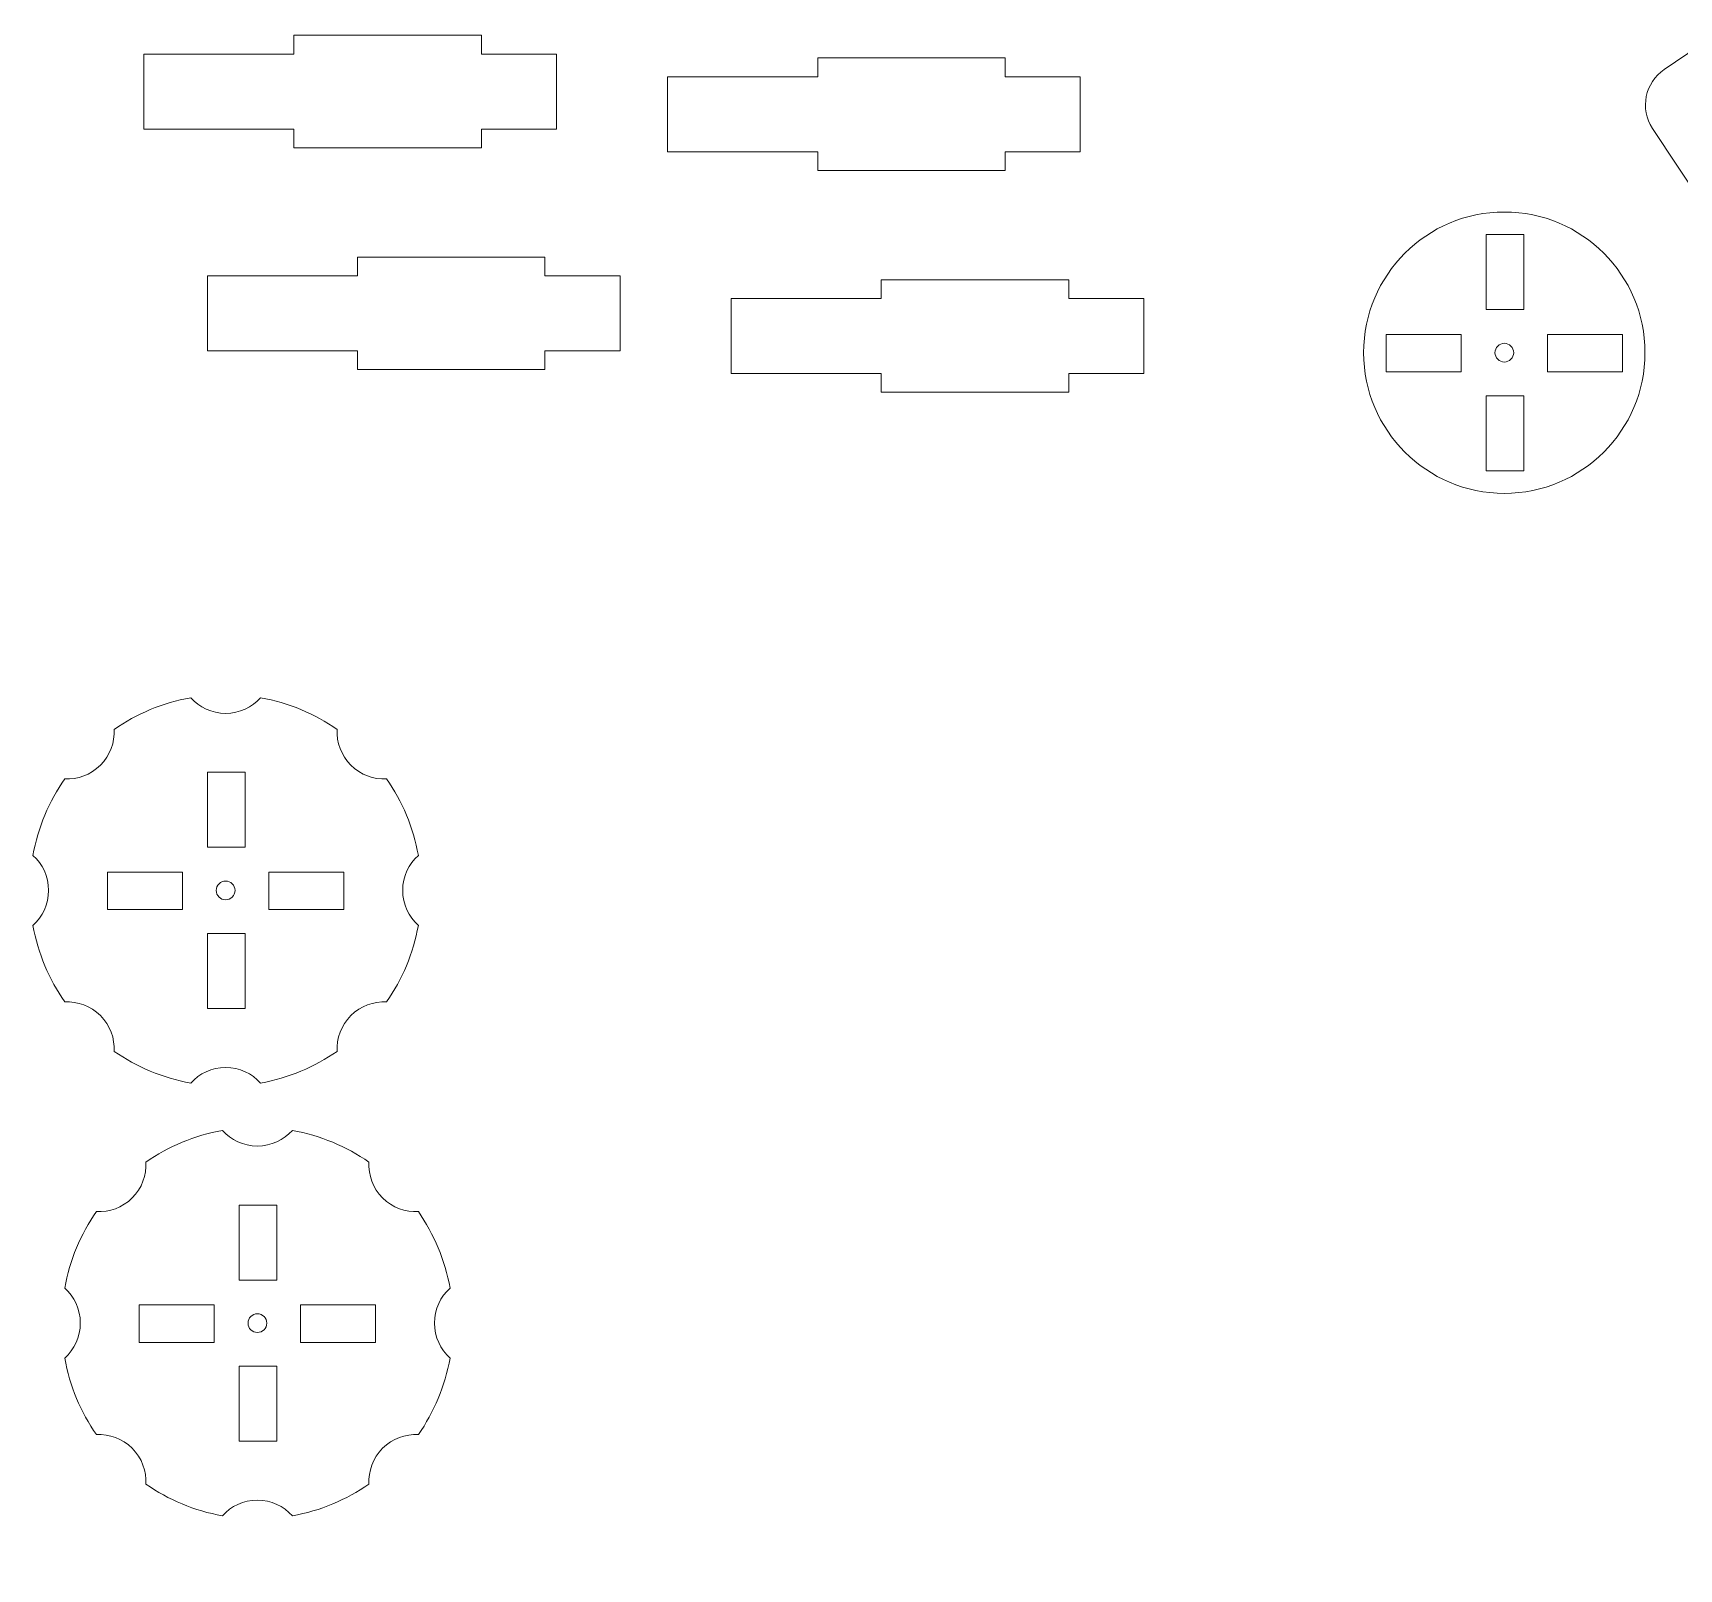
# Model space of a CAD drawing. Header units: centimetres. Extents: x -28.1 to 23.2, y -8.5 to 67.8.
# Drawn here: x -15.56 to 1.99, y -7.68 to 8.7 of the extents above; entities that cross this region are included whole.
import ezdxf

# ---------------------------------------------------------------- set-up
doc = ezdxf.new("R2010")
doc.units = ezdxf.units.CM
doc.header["$MEASUREMENT"] = 0
doc.layers.add('Layer 1', color=7, linetype='Continuous')

msp = doc.modelspace()

# ---------------------------------------------------------------- linework, layer by layer
at = {"layer": 'Layer 1', "color": 250, "lineweight": 9}
for points, knots in [([(-14.37842, 8.47367), (-14.37842, 8.47367), (-12.77841, 8.47367), (-12.77841, 8.47367), (-12.77841, 8.47367), (-12.77841, 8.47367), (-12.77841, 8.67367), (-12.77841, 8.67367), (-12.77841, 8.67367), (-12.77841, 8.67367), (-10.77841, 8.67367), (-10.77841, 8.67367), (-10.77841, 8.67367), (-10.77841, 8.67367), (-10.77841, 8.47367), (-10.77841, 8.47367), (-10.77841, 8.47367), (-10.77841, 8.47367), (-9.97841, 8.47367), (-9.97841, 8.47367), (-9.97841, 8.47367), (-9.97841, 8.47367), (-9.97841, 7.67367), (-9.97841, 7.67367), (-9.97841, 7.67367), (-9.97841, 7.67367), (-10.77841, 7.67367), (-10.77841, 7.67367), (-10.77841, 7.67367), (-10.77841, 7.67367), (-10.77841, 7.47367), (-10.77841, 7.47367), (-10.77841, 7.47367), (-10.77841, 7.47367), (-12.77841, 7.47367), (-12.77841, 7.47367), (-12.77841, 7.47367), (-12.77841, 7.47367), (-12.77841, 7.67367), (-12.77841, 7.67367), (-12.77841, 7.67367), (-12.77841, 7.67367), (-14.37842, 7.67367), (-14.37842, 7.67367), (-14.37842, 7.67367), (-14.37842, 7.67367), (-14.37842, 8.47367), (-14.37842, 8.47367)], [0, 0, 0, 0, 0.07692308, 0.07692308, 0.07692308, 0.07692308, 0.15384615, 0.15384615, 0.15384615, 0.15384615, 0.23076923, 0.23076923, 0.23076923, 0.23076923, 0.30769231, 0.30769231, 0.30769231, 0.30769231, 0.38461538, 0.38461538, 0.38461538, 0.38461538, 0.46153846, 0.46153846, 0.46153846, 0.46153846, 0.53846154, 0.53846154, 0.53846154, 0.53846154, 0.61538462, 0.61538462, 0.61538462, 0.61538462, 0.69230769, 0.69230769, 0.69230769, 0.69230769, 0.76923077, 0.76923077, 0.76923077, 0.76923077, 0.84615385, 0.84615385, 0.84615385, 0.84615385, 1, 1, 1, 1]), ([(4.23778, 4.88394), (3.97023, 4.61865), (3.69599, 4.68274), (3.55901, 4.8894), (3.55901, 4.8894), (3.55901, 4.8894), (1.7086, 7.68115), (1.7086, 7.68115), (1.7086, 7.68115), (1.57162, 7.88781), (1.62785, 8.17014), (1.83353, 8.30857), (1.83353, 8.30857), (1.83353, 8.30857), (2.20751, 8.56025), (2.20751, 8.56025), (2.20751, 8.56025), (2.4132, 8.69868), (2.69357, 8.64284), (2.83055, 8.43618), (2.83055, 8.43618), (2.83055, 8.43618), (3.94678, 6.75209), (3.94678, 6.75209), (3.94678, 6.75209), (3.98769, 6.74328), (4.02713, 6.71972), (4.05922, 6.68664), (4.05922, 6.68664), (4.05922, 6.68664), (4.3023, 6.43599), (4.3023, 6.43599), (4.3023, 6.43599), (4.42027, 6.51459), (4.53964, 6.59079), (4.66051, 6.66411), (4.66051, 6.66411), (4.66051, 6.66411), (4.53605, 6.99041), (4.53605, 6.99041), (4.53605, 6.99041), (4.50297, 7.07709), (4.51744, 7.17443), (4.59775, 7.22083), (4.59775, 7.22083), (4.67811, 7.26719), (4.76967, 7.23101), (4.82818, 7.15907), (4.82818, 7.15907), (4.82818, 7.15907), (5.04859, 6.88807), (5.04859, 6.88807), (5.04859, 6.88807), (5.17287, 6.956), (5.29863, 7.02092), (5.42544, 7.08341), (5.42544, 7.08341), (5.42544, 7.08341), (5.32967, 7.42013), (5.32967, 7.42013), (5.32967, 7.42013), (5.30428, 7.50936), (5.32717, 7.60506), (5.41122, 7.6443), (5.41122, 7.6443), (5.49532, 7.68348), (5.58338, 7.63946), (5.63538, 7.56269), (5.63538, 7.56269), (5.63538, 7.56269), (5.8321, 7.27239), (5.8321, 7.27239), (5.8321, 7.27239), (5.96163, 7.32917), (6.09229, 7.38311), (6.22397, 7.43432), (6.22397, 7.43432), (6.22397, 7.43432), (6.15773, 7.77905), (6.15773, 7.77905), (6.15773, 7.77905), (6.1402, 7.87015), (6.17136, 7.96349), (6.2585, 7.99526), (6.2585, 7.99526), (6.3457, 8.02696), (6.42958, 7.97543), (6.4747, 7.89443), (6.4747, 7.89443), (6.4747, 7.89443), (6.6456, 7.58765), (6.6456, 7.58765), (6.6456, 7.58765), (6.77949, 7.63297), (6.91421, 7.67583), (7.04984, 7.71544), (7.04984, 7.71544), (7.04984, 7.71544), (7.01392, 8.06443), (7.01392, 8.06443), (7.01392, 8.06443), (7.0044, 8.15672), (7.04357, 8.24699), (7.13315, 8.27103), (7.13315, 8.27103), (7.22277, 8.29501), (7.30184, 8.23637), (7.33973, 8.15175), (7.33973, 8.15175), (7.33973, 8.15175), (7.48313, 7.83153), (7.48313, 7.83153), (7.48313, 7.83153), (7.6204, 7.86504), (7.75848, 7.89526), (7.89709, 7.92298), (7.89709, 7.92298), (7.89709, 7.92298), (7.89171, 8.2741), (7.89171, 8.2741), (7.89171, 8.2741), (7.89028, 8.36687), (7.93717, 8.45338), (8.0285, 8.46953), (8.0285, 8.46953), (8.11988, 8.4856), (8.19353, 8.4203), (8.2239, 8.3327), (8.2239, 8.3327), (8.2239, 8.3327), (8.3389, 8.00102), (8.3389, 8.00102), (8.3389, 8.00102), (8.47853, 8.02251), (8.61868, 8.04112), (8.75924, 8.05672), (8.75924, 8.05672), (8.75924, 8.05672), (8.78444, 8.40647), (8.78444, 8.40647), (8.78444, 8.40647), (8.79111, 8.49901), (8.84535, 8.58111), (8.93775, 8.58923), (8.93775, 8.58923), (9.03017, 8.59729), (9.09786, 8.52581), (9.12048, 8.43589), (9.12048, 8.43589), (9.12048, 8.43589), (9.20589, 8.09638), (9.20589, 8.09638), (9.20589, 8.09638), (9.34696, 8.10568), (9.48834, 8.11234), (9.62994, 8.11565), (9.62994, 8.11565), (9.62994, 8.11565), (9.68531, 8.46053), (9.68531, 8.46053), (9.68531, 8.46053), (9.70002, 8.55215), (9.76121, 8.6292), (9.85396, 8.62923), (9.85396, 8.62923), (9.94673, 8.62922), (10.00794, 8.5521), (10.02263, 8.46056), (10.02263, 8.46056), (10.02263, 8.46056), (10.07801, 8.11572), (10.07801, 8.11572), (10.07801, 8.11572), (10.21934, 8.11268), (10.36081, 8.10636), (10.50227, 8.09728), (10.50227, 8.09728), (10.50227, 8.09728), (10.58746, 8.43587), (10.58746, 8.43587), (10.58746, 8.43587), (10.6101, 8.52586), (10.67778, 8.59728), (10.77018, 8.58923), (10.77018, 8.58923), (10.86259, 8.58113), (10.91684, 8.49897), (10.9235, 8.4065), (10.9235, 8.4065), (10.9235, 8.4065), (10.94859, 8.05852), (10.94859, 8.05852), (10.94859, 8.05852), (11.08915, 8.04312), (11.22964, 8.02501), (11.36993, 8.00354), (11.36993, 8.00354), (11.36993, 8.00354), (11.48403, 8.33268), (11.48403, 8.33268), (11.48403, 8.33268), (11.51443, 8.42034), (11.58808, 8.4856), (11.67943, 8.46953), (11.67943, 8.46953), (11.77079, 8.45341), (11.81766, 8.36683), (11.81624, 8.27413), (11.81624, 8.27413), (11.81624, 8.27413), (11.81092, 7.9262), (11.81092, 7.9262), (11.81092, 7.9262), (11.94951, 7.89853), (12.08778, 7.86726), (12.22572, 7.83352), (12.22572, 7.83352), (12.22572, 7.83352), (12.3682, 8.15173), (12.3682, 8.15173), (12.3682, 8.15173), (12.40612, 8.23642), (12.48518, 8.29501), (12.57479, 8.27104), (12.57479, 8.27104), (12.66439, 8.24701), (12.70354, 8.15668), (12.69404, 8.06446), (12.69404, 8.06446), (12.69404, 8.06446), (12.6583, 7.71716), (12.6583, 7.71716), (12.6583, 7.71716), (12.79377, 7.67748), (12.92879, 7.635), (13.06326, 7.58928), (13.06326, 7.58928), (13.06326, 7.58928), (13.23323, 7.89442), (13.23323, 7.89442), (13.23323, 7.89442), (13.27839, 7.97547), (13.36225, 8.02695), (13.44943, 7.99527), (13.44943, 7.99527), (13.53659, 7.96352), (13.56773, 7.87012), (13.55023, 7.77908), (13.55023, 7.77908), (13.55023, 7.77908), (13.48431, 7.43597), (13.48431, 7.43597), (13.48431, 7.43597), (13.61555, 7.38466), (13.74605, 7.32982), (13.87597, 7.27256), (13.87597, 7.27256), (13.87597, 7.27256), (14.07255, 7.56269), (14.07255, 7.56269), (14.07255, 7.56269), (14.12459, 7.6395), (14.21263, 7.68347), (14.29672, 7.64431), (14.29672, 7.64431), (14.38078, 7.60509), (14.40365, 7.50933), (14.37829, 7.42016), (14.37829, 7.42016), (14.37829, 7.42016), (14.28222, 7.0824), (14.28222, 7.0824), (14.28222, 7.0824), (15.83603, 6.23239), (15.38026, 4.22676), (14.66602, 5.158), (14.66602, 5.158), (14.34405, 5.57781), (13.95685, 5.92083), (13.52255, 6.19427), (13.52255, 6.19427), (13.52255, 6.19427), (11.34602, -0.98251), (11.34602, -0.98251), (11.34602, -0.98251), (11.38951, -1.00438), (11.43264, -1.02762), (11.47534, -1.05227), (11.47534, -1.05227), (12.67108, -1.74263), (13.08076, -3.27161), (12.39041, -4.46734), (12.39041, -4.46734), (11.83591, -5.42775), (10.74039, -5.88106), (9.71108, -5.66456), (9.71108, -5.66456), (9.71108, -5.66456), (8.82433, -7.20047), (8.82433, -7.20047), (8.82433, -7.20047), (8.61722, -7.55919), (8.15853, -7.6821), (7.79981, -7.47499), (7.79981, -7.47499), (7.44108, -7.26788), (7.31818, -6.80919), (7.52529, -6.45047), (7.52529, -6.45047), (7.52529, -6.45047), (8.40317, -4.92993), (8.40317, -4.92993), (8.40317, -4.92993), (7.66703, -4.14729), (7.49539, -2.94576), (8.06028, -1.96734), (8.06028, -1.96734), (8.43449, -1.31919), (9.0551, -0.902), (9.73548, -0.76577), (9.73548, -0.76577), (9.94648, -0.72352), (10.16324, -0.70831), (10.38018, -0.7216), (10.38018, -0.7216), (10.38018, -0.7216), (12.61393, 6.64389), (12.61393, 6.64389), (12.61393, 6.64389), (9.88761, 7.67926), (6.05688, 6.68771), (4.23778, 4.88394)], [0, 0, 0, 0, 0.01190476, 0.01190476, 0.01190476, 0.01190476, 0.02380952, 0.02380952, 0.02380952, 0.02380952, 0.03571429, 0.03571429, 0.03571429, 0.03571429, 0.04761905, 0.04761905, 0.04761905, 0.04761905, 0.05952381, 0.05952381, 0.05952381, 0.05952381, 0.07142857, 0.07142857, 0.07142857, 0.07142857, 0.08333333, 0.08333333, 0.08333333, 0.08333333, 0.0952381, 0.0952381, 0.0952381, 0.0952381, 0.10714286, 0.10714286, 0.10714286, 0.10714286, 0.11904762, 0.11904762, 0.11904762, 0.11904762, 0.13095238, 0.13095238, 0.13095238, 0.13095238, 0.14285714, 0.14285714, 0.14285714, 0.14285714, 0.1547619, 0.1547619, 0.1547619, 0.1547619, 0.16666667, 0.16666667, 0.16666667, 0.16666667, 0.17857143, 0.17857143, 0.17857143, 0.17857143, 0.19047619, 0.19047619, 0.19047619, 0.19047619, 0.20238095, 0.20238095, 0.20238095, 0.20238095, 0.21428571, 0.21428571, 0.21428571, 0.21428571, 0.22619048, 0.22619048, 0.22619048, 0.22619048, 0.23809524, 0.23809524, 0.23809524, 0.23809524, 0.25, 0.25, 0.25, 0.25, 0.26190476, 0.26190476, 0.26190476, 0.26190476, 0.27380952, 0.27380952, 0.27380952, 0.27380952, 0.28571429, 0.28571429, 0.28571429, 0.28571429, 0.29761905, 0.29761905, 0.29761905, 0.29761905, 0.30952381, 0.30952381, 0.30952381, 0.30952381, 0.32142857, 0.32142857, 0.32142857, 0.32142857, 0.33333333, 0.33333333, 0.33333333, 0.33333333, 0.3452381, 0.3452381, 0.3452381, 0.3452381, 0.35714286, 0.35714286, 0.35714286, 0.35714286, 0.36904762, 0.36904762, 0.36904762, 0.36904762, 0.38095238, 0.38095238, 0.38095238, 0.38095238, 0.39285714, 0.39285714, 0.39285714, 0.39285714, 0.4047619, 0.4047619, 0.4047619, 0.4047619, 0.41666667, 0.41666667, 0.41666667, 0.41666667, 0.42857143, 0.42857143, 0.42857143, 0.42857143, 0.44047619, 0.44047619, 0.44047619, 0.44047619, 0.45238095, 0.45238095, 0.45238095, 0.45238095, 0.46428571, 0.46428571, 0.46428571, 0.46428571, 0.47619048, 0.47619048, 0.47619048, 0.47619048, 0.48809524, 0.48809524, 0.48809524, 0.48809524, 0.5, 0.5, 0.5, 0.5, 0.51190476, 0.51190476, 0.51190476, 0.51190476, 0.52380952, 0.52380952, 0.52380952, 0.52380952, 0.53571429, 0.53571429, 0.53571429, 0.53571429, 0.54761905, 0.54761905, 0.54761905, 0.54761905, 0.55952381, 0.55952381, 0.55952381, 0.55952381, 0.57142857, 0.57142857, 0.57142857, 0.57142857, 0.58333333, 0.58333333, 0.58333333, 0.58333333, 0.5952381, 0.5952381, 0.5952381, 0.5952381, 0.60714286, 0.60714286, 0.60714286, 0.60714286, 0.61904762, 0.61904762, 0.61904762, 0.61904762, 0.63095238, 0.63095238, 0.63095238, 0.63095238, 0.64285714, 0.64285714, 0.64285714, 0.64285714, 0.6547619, 0.6547619, 0.6547619, 0.6547619, 0.66666667, 0.66666667, 0.66666667, 0.66666667, 0.67857143, 0.67857143, 0.67857143, 0.67857143, 0.69047619, 0.69047619, 0.69047619, 0.69047619, 0.70238095, 0.70238095, 0.70238095, 0.70238095, 0.71428571, 0.71428571, 0.71428571, 0.71428571, 0.72619048, 0.72619048, 0.72619048, 0.72619048, 0.73809524, 0.73809524, 0.73809524, 0.73809524, 0.75, 0.75, 0.75, 0.75, 0.76190476, 0.76190476, 0.76190476, 0.76190476, 0.77380952, 0.77380952, 0.77380952, 0.77380952, 0.78571429, 0.78571429, 0.78571429, 0.78571429, 0.79761905, 0.79761905, 0.79761905, 0.79761905, 0.80952381, 0.80952381, 0.80952381, 0.80952381, 0.82142857, 0.82142857, 0.82142857, 0.82142857, 0.83333333, 0.83333333, 0.83333333, 0.83333333, 0.8452381, 0.8452381, 0.8452381, 0.8452381, 0.85714286, 0.85714286, 0.85714286, 0.85714286, 0.86904762, 0.86904762, 0.86904762, 0.86904762, 0.88095238, 0.88095238, 0.88095238, 0.88095238, 0.89285714, 0.89285714, 0.89285714, 0.89285714, 0.9047619, 0.9047619, 0.9047619, 0.9047619, 0.91666667, 0.91666667, 0.91666667, 0.91666667, 0.92857143, 0.92857143, 0.92857143, 0.92857143, 0.94047619, 0.94047619, 0.94047619, 0.94047619, 0.95238095, 0.95238095, 0.95238095, 0.95238095, 0.96428571, 0.96428571, 0.96428571, 0.96428571, 0.97619048, 0.97619048, 0.97619048, 0.97619048, 1, 1, 1, 1]), ([(-8.79306, 8.23133), (-8.79306, 8.23133), (-7.19305, 8.23133), (-7.19305, 8.23133), (-7.19305, 8.23133), (-7.19305, 8.23133), (-7.19305, 8.43133), (-7.19305, 8.43133), (-7.19305, 8.43133), (-7.19305, 8.43133), (-5.19305, 8.43133), (-5.19305, 8.43133), (-5.19305, 8.43133), (-5.19305, 8.43133), (-5.19305, 8.23133), (-5.19305, 8.23133), (-5.19305, 8.23133), (-5.19305, 8.23133), (-4.39305, 8.23133), (-4.39305, 8.23133), (-4.39305, 8.23133), (-4.39305, 8.23133), (-4.39305, 7.43133), (-4.39305, 7.43133), (-4.39305, 7.43133), (-4.39305, 7.43133), (-5.19305, 7.43133), (-5.19305, 7.43133), (-5.19305, 7.43133), (-5.19305, 7.43133), (-5.19305, 7.23133), (-5.19305, 7.23133), (-5.19305, 7.23133), (-5.19305, 7.23133), (-7.19305, 7.23133), (-7.19305, 7.23133), (-7.19305, 7.23133), (-7.19305, 7.23133), (-7.19305, 7.43133), (-7.19305, 7.43133), (-7.19305, 7.43133), (-7.19305, 7.43133), (-8.79306, 7.43133), (-8.79306, 7.43133), (-8.79306, 7.43133), (-8.79306, 7.43133), (-8.79306, 8.23133), (-8.79306, 8.23133)], [0, 0, 0, 0, 0.07692308, 0.07692308, 0.07692308, 0.07692308, 0.15384615, 0.15384615, 0.15384615, 0.15384615, 0.23076923, 0.23076923, 0.23076923, 0.23076923, 0.30769231, 0.30769231, 0.30769231, 0.30769231, 0.38461538, 0.38461538, 0.38461538, 0.38461538, 0.46153846, 0.46153846, 0.46153846, 0.46153846, 0.53846154, 0.53846154, 0.53846154, 0.53846154, 0.61538462, 0.61538462, 0.61538462, 0.61538462, 0.69230769, 0.69230769, 0.69230769, 0.69230769, 0.76923077, 0.76923077, 0.76923077, 0.76923077, 0.84615385, 0.84615385, 0.84615385, 0.84615385, 1, 1, 1, 1]), ([(0.12839, 6.789), (0.95682, 6.789), (1.62839, 6.11744), (1.62839, 5.289), (1.62839, 5.289), (1.62839, 4.46056), (0.95682, 3.789), (0.12839, 3.789), (0.12839, 3.789), (-0.70003, 3.789), (-1.3716, 4.46056), (-1.3716, 5.289), (-1.3716, 5.289), (-1.3716, 6.11744), (-0.70003, 6.789), (0.12839, 6.789)], [0, 0, 0, 0, 0.2, 0.2, 0.2, 0.2, 0.4, 0.4, 0.4, 0.4, 0.6, 0.6, 0.6, 0.6, 1, 1, 1, 1]), ([(-0.06472, 6.54837), (-0.06472, 6.54837), (0.33528, 6.54837), (0.33528, 6.54837), (0.33528, 6.54837), (0.33528, 6.54837), (0.33528, 5.74837), (0.33528, 5.74837), (0.33528, 5.74837), (0.33528, 5.74837), (-0.06472, 5.74837), (-0.06472, 5.74837), (-0.06472, 5.74837), (-0.06472, 5.74837), (-0.06472, 6.54837), (-0.06472, 6.54837)], [0, 0, 0, 0, 0.2, 0.2, 0.2, 0.2, 0.4, 0.4, 0.4, 0.4, 0.6, 0.6, 0.6, 0.6, 1, 1, 1, 1]), ([(-13.70109, 6.10889), (-13.70109, 6.10889), (-12.10108, 6.10889), (-12.10108, 6.10889), (-12.10108, 6.10889), (-12.10108, 6.10889), (-12.10108, 6.30889), (-12.10108, 6.30889), (-12.10108, 6.30889), (-12.10108, 6.30889), (-10.10108, 6.30889), (-10.10108, 6.30889), (-10.10108, 6.30889), (-10.10108, 6.30889), (-10.10108, 6.10889), (-10.10108, 6.10889), (-10.10108, 6.10889), (-10.10108, 6.10889), (-9.30108, 6.10889), (-9.30108, 6.10889), (-9.30108, 6.10889), (-9.30108, 6.10889), (-9.30108, 5.30889), (-9.30108, 5.30889), (-9.30108, 5.30889), (-9.30108, 5.30889), (-10.10108, 5.30889), (-10.10108, 5.30889), (-10.10108, 5.30889), (-10.10108, 5.30889), (-10.10108, 5.10889), (-10.10108, 5.10889), (-10.10108, 5.10889), (-10.10108, 5.10889), (-12.10108, 5.10889), (-12.10108, 5.10889), (-12.10108, 5.10889), (-12.10108, 5.10889), (-12.10108, 5.30889), (-12.10108, 5.30889), (-12.10108, 5.30889), (-12.10108, 5.30889), (-13.70109, 5.30889), (-13.70109, 5.30889), (-13.70109, 5.30889), (-13.70109, 5.30889), (-13.70109, 6.10889), (-13.70109, 6.10889)], [0, 0, 0, 0, 0.07692308, 0.07692308, 0.07692308, 0.07692308, 0.15384615, 0.15384615, 0.15384615, 0.15384615, 0.23076923, 0.23076923, 0.23076923, 0.23076923, 0.30769231, 0.30769231, 0.30769231, 0.30769231, 0.38461538, 0.38461538, 0.38461538, 0.38461538, 0.46153846, 0.46153846, 0.46153846, 0.46153846, 0.53846154, 0.53846154, 0.53846154, 0.53846154, 0.61538462, 0.61538462, 0.61538462, 0.61538462, 0.69230769, 0.69230769, 0.69230769, 0.69230769, 0.76923077, 0.76923077, 0.76923077, 0.76923077, 0.84615385, 0.84615385, 0.84615385, 0.84615385, 1, 1, 1, 1]), ([(-8.11573, 5.86655), (-8.11573, 5.86655), (-6.51572, 5.86655), (-6.51572, 5.86655), (-6.51572, 5.86655), (-6.51572, 5.86655), (-6.51572, 6.06655), (-6.51572, 6.06655), (-6.51572, 6.06655), (-6.51572, 6.06655), (-4.51572, 6.06655), (-4.51572, 6.06655), (-4.51572, 6.06655), (-4.51572, 6.06655), (-4.51572, 5.86655), (-4.51572, 5.86655), (-4.51572, 5.86655), (-4.51572, 5.86655), (-3.71572, 5.86655), (-3.71572, 5.86655), (-3.71572, 5.86655), (-3.71572, 5.86655), (-3.71572, 5.06655), (-3.71572, 5.06655), (-3.71572, 5.06655), (-3.71572, 5.06655), (-4.51572, 5.06655), (-4.51572, 5.06655), (-4.51572, 5.06655), (-4.51572, 5.06655), (-4.51572, 4.86655), (-4.51572, 4.86655), (-4.51572, 4.86655), (-4.51572, 4.86655), (-6.51572, 4.86655), (-6.51572, 4.86655), (-6.51572, 4.86655), (-6.51572, 4.86655), (-6.51572, 5.06655), (-6.51572, 5.06655), (-6.51572, 5.06655), (-6.51572, 5.06655), (-8.11573, 5.06655), (-8.11573, 5.06655), (-8.11573, 5.06655), (-8.11573, 5.06655), (-8.11573, 5.86655), (-8.11573, 5.86655)], [0, 0, 0, 0, 0.07692308, 0.07692308, 0.07692308, 0.07692308, 0.15384615, 0.15384615, 0.15384615, 0.15384615, 0.23076923, 0.23076923, 0.23076923, 0.23076923, 0.30769231, 0.30769231, 0.30769231, 0.30769231, 0.38461538, 0.38461538, 0.38461538, 0.38461538, 0.46153846, 0.46153846, 0.46153846, 0.46153846, 0.53846154, 0.53846154, 0.53846154, 0.53846154, 0.61538462, 0.61538462, 0.61538462, 0.61538462, 0.69230769, 0.69230769, 0.69230769, 0.69230769, 0.76923077, 0.76923077, 0.76923077, 0.76923077, 0.84615385, 0.84615385, 0.84615385, 0.84615385, 1, 1, 1, 1]), ([(-1.13098, 5.08401), (-1.13098, 5.08401), (-1.13098, 5.48401), (-1.13098, 5.48401), (-1.13098, 5.48401), (-1.13098, 5.48401), (-0.33098, 5.48401), (-0.33098, 5.48401), (-0.33098, 5.48401), (-0.33098, 5.48401), (-0.33098, 5.08401), (-0.33098, 5.08401), (-0.33098, 5.08401), (-0.33098, 5.08401), (-1.13098, 5.08401), (-1.13098, 5.08401)], [0, 0, 0, 0, 0.2, 0.2, 0.2, 0.2, 0.4, 0.4, 0.4, 0.4, 0.6, 0.6, 0.6, 0.6, 1, 1, 1, 1]), ([(0.58777, 5.08401), (0.58777, 5.08401), (0.58777, 5.48401), (0.58777, 5.48401), (0.58777, 5.48401), (0.58777, 5.48401), (1.38777, 5.48401), (1.38777, 5.48401), (1.38777, 5.48401), (1.38777, 5.48401), (1.38777, 5.08401), (1.38777, 5.08401), (1.38777, 5.08401), (1.38777, 5.08401), (0.58777, 5.08401), (0.58777, 5.08401)], [0, 0, 0, 0, 0.2, 0.2, 0.2, 0.2, 0.4, 0.4, 0.4, 0.4, 0.6, 0.6, 0.6, 0.6, 1, 1, 1, 1]), ([(0.12839, 5.389), (0.18362, 5.389), (0.22839, 5.34423), (0.22839, 5.289), (0.22839, 5.289), (0.22839, 5.23377), (0.18362, 5.189), (0.12839, 5.189), (0.12839, 5.189), (0.07316, 5.189), (0.02839, 5.23377), (0.02839, 5.289), (0.02839, 5.289), (0.02839, 5.34423), (0.07316, 5.389), (0.12839, 5.389)], [0, 0, 0, 0, 0.2, 0.2, 0.2, 0.2, 0.4, 0.4, 0.4, 0.4, 0.6, 0.6, 0.6, 0.6, 1, 1, 1, 1]), ([(-0.06472, 4.82962), (-0.06472, 4.82962), (0.33528, 4.82962), (0.33528, 4.82962), (0.33528, 4.82962), (0.33528, 4.82962), (0.33528, 4.02962), (0.33528, 4.02962), (0.33528, 4.02962), (0.33528, 4.02962), (-0.06472, 4.02962), (-0.06472, 4.02962), (-0.06472, 4.02962), (-0.06472, 4.02962), (-0.06472, 4.82962), (-0.06472, 4.82962)], [0, 0, 0, 0, 0.2, 0.2, 0.2, 0.2, 0.4, 0.4, 0.4, 0.4, 0.6, 0.6, 0.6, 0.6, 1, 1, 1, 1]), ([(-13.1335, 1.60984), (-12.83427, 1.55589), (-12.55721, 1.43816), (-12.31687, 1.27126), (-12.31687, 1.27126), (-12.3244, 1.13426), (-12.27588, 0.99473), (-12.17122, 0.89007), (-12.17122, 0.89007), (-12.06655, 0.7854), (-11.92702, 0.73687), (-11.79001, 0.74441), (-11.79001, 0.74441), (-11.62312, 0.50407), (-11.50538, 0.22705), (-11.4514, -0.07217), (-11.4514, -0.07217), (-11.55376, -0.16373), (-11.61822, -0.2968), (-11.61822, -0.44495), (-11.61822, -0.44495), (-11.61822, -0.5931), (-11.55375, -0.72618), (-11.45138, -0.81774), (-11.45138, -0.81774), (-11.5053, -1.11697), (-11.62306, -1.39401), (-11.78994, -1.63433), (-11.78994, -1.63433), (-11.92697, -1.62677), (-12.06652, -1.6753), (-12.1712, -1.77998), (-12.1712, -1.77998), (-12.27589, -1.88467), (-12.32442, -2.02423), (-12.31685, -2.16127), (-12.31685, -2.16127), (-12.55718, -2.32815), (-12.83421, -2.44588), (-13.1334, -2.49985), (-13.1334, -2.49985), (-13.22496, -2.39745), (-13.35806, -2.33298), (-13.50623, -2.33298), (-13.50623, -2.33298), (-13.65441, -2.33298), (-13.7875, -2.39745), (-13.87906, -2.49986), (-13.87906, -2.49986), (-14.17828, -2.44593), (-14.4553, -2.32818), (-14.69561, -2.1613), (-14.69561, -2.1613), (-14.68804, -2.02426), (-14.73657, -1.88469), (-14.84126, -1.78), (-14.84126, -1.78), (-14.94595, -1.67531), (-15.08551, -1.62678), (-15.22255, -1.63435), (-15.22255, -1.63435), (-15.38942, -1.39401), (-15.50715, -1.11699), (-15.56111, -0.81778), (-15.56111, -0.81778), (-15.45872, -0.72622), (-15.39426, -0.59313), (-15.39426, -0.44497), (-15.39426, -0.44497), (-15.39426, -0.29682), (-15.45873, -0.16373), (-15.5611, -0.07217), (-15.5611, -0.07217), (-15.50716, 0.22707), (-15.3894, 0.50409), (-15.2225, 0.7444), (-15.2225, 0.7444), (-15.08549, 0.73685), (-14.94595, 0.78538), (-14.84128, 0.89005), (-14.84128, 0.89005), (-14.73661, 0.99472), (-14.68808, 1.13425), (-14.69562, 1.27126), (-14.69562, 1.27126), (-14.45526, 1.43814), (-14.17822, 1.55588), (-13.879, 1.60984), (-13.879, 1.60984), (-13.78744, 1.50749), (-13.65438, 1.44305), (-13.50625, 1.44305), (-13.50625, 1.44305), (-13.35812, 1.44305), (-13.22506, 1.50749), (-13.1335, 1.60984)], [0, 0, 0, 0, 0.04, 0.04, 0.04, 0.04, 0.08, 0.08, 0.08, 0.08, 0.12, 0.12, 0.12, 0.12, 0.16, 0.16, 0.16, 0.16, 0.2, 0.2, 0.2, 0.2, 0.24, 0.24, 0.24, 0.24, 0.28, 0.28, 0.28, 0.28, 0.32, 0.32, 0.32, 0.32, 0.36, 0.36, 0.36, 0.36, 0.4, 0.4, 0.4, 0.4, 0.44, 0.44, 0.44, 0.44, 0.48, 0.48, 0.48, 0.48, 0.52, 0.52, 0.52, 0.52, 0.56, 0.56, 0.56, 0.56, 0.6, 0.6, 0.6, 0.6, 0.64, 0.64, 0.64, 0.64, 0.68, 0.68, 0.68, 0.68, 0.72, 0.72, 0.72, 0.72, 0.76, 0.76, 0.76, 0.76, 0.8, 0.8, 0.8, 0.8, 0.84, 0.84, 0.84, 0.84, 0.88, 0.88, 0.88, 0.88, 0.92, 0.92, 0.92, 0.92, 1, 1, 1, 1]), ([(-13.69936, 0.81435), (-13.69936, 0.81435), (-13.29936, 0.81435), (-13.29936, 0.81435), (-13.29936, 0.81435), (-13.29936, 0.81435), (-13.29936, 0.01436), (-13.29936, 0.01436), (-13.29936, 0.01436), (-13.29936, 0.01436), (-13.69936, 0.01436), (-13.69936, 0.01436), (-13.69936, 0.01436), (-13.69936, 0.01436), (-13.69936, 0.81435), (-13.69936, 0.81435)], [0, 0, 0, 0, 0.2, 0.2, 0.2, 0.2, 0.4, 0.4, 0.4, 0.4, 0.6, 0.6, 0.6, 0.6, 1, 1, 1, 1]), ([(-14.76563, -0.65), (-14.76563, -0.65), (-14.76563, -0.25), (-14.76563, -0.25), (-14.76563, -0.25), (-14.76563, -0.25), (-13.96563, -0.25), (-13.96563, -0.25), (-13.96563, -0.25), (-13.96563, -0.25), (-13.96563, -0.65), (-13.96563, -0.65), (-13.96563, -0.65), (-13.96563, -0.65), (-14.76563, -0.65), (-14.76563, -0.65)], [0, 0, 0, 0, 0.2, 0.2, 0.2, 0.2, 0.4, 0.4, 0.4, 0.4, 0.6, 0.6, 0.6, 0.6, 1, 1, 1, 1]), ([(-13.50625, -0.34501), (-13.45102, -0.34501), (-13.40625, -0.38978), (-13.40625, -0.44501), (-13.40625, -0.44501), (-13.40625, -0.50024), (-13.45102, -0.54501), (-13.50625, -0.54501), (-13.50625, -0.54501), (-13.56148, -0.54501), (-13.60625, -0.50024), (-13.60625, -0.44501), (-13.60625, -0.44501), (-13.60625, -0.38978), (-13.56148, -0.34501), (-13.50625, -0.34501)], [0, 0, 0, 0, 0.2, 0.2, 0.2, 0.2, 0.4, 0.4, 0.4, 0.4, 0.6, 0.6, 0.6, 0.6, 1, 1, 1, 1]), ([(-13.04687, -0.65), (-13.04687, -0.65), (-13.04687, -0.25), (-13.04687, -0.25), (-13.04687, -0.25), (-13.04687, -0.25), (-12.24687, -0.25), (-12.24687, -0.25), (-12.24687, -0.25), (-12.24687, -0.25), (-12.24687, -0.65), (-12.24687, -0.65), (-12.24687, -0.65), (-12.24687, -0.65), (-13.04687, -0.65), (-13.04687, -0.65)], [0, 0, 0, 0, 0.2, 0.2, 0.2, 0.2, 0.4, 0.4, 0.4, 0.4, 0.6, 0.6, 0.6, 0.6, 1, 1, 1, 1]), ([(-13.69936, -0.90439), (-13.69936, -0.90439), (-13.29936, -0.90439), (-13.29936, -0.90439), (-13.29936, -0.90439), (-13.29936, -0.90439), (-13.29936, -1.70439), (-13.29936, -1.70439), (-13.29936, -1.70439), (-13.29936, -1.70439), (-13.69936, -1.70439), (-13.69936, -1.70439), (-13.69936, -1.70439), (-13.69936, -1.70439), (-13.69936, -0.90439), (-13.69936, -0.90439)], [0, 0, 0, 0, 0.2, 0.2, 0.2, 0.2, 0.4, 0.4, 0.4, 0.4, 0.6, 0.6, 0.6, 0.6, 1, 1, 1, 1]), ([(-12.79483, -3.00449), (-12.4956, -3.05844), (-12.21854, -3.17617), (-11.9782, -3.34307), (-11.9782, -3.34307), (-11.98573, -3.48007), (-11.93721, -3.6196), (-11.83255, -3.72426), (-11.83255, -3.72426), (-11.72788, -3.82893), (-11.58835, -3.87746), (-11.45134, -3.86992), (-11.45134, -3.86992), (-11.28445, -4.11027), (-11.16671, -4.38729), (-11.11273, -4.68651), (-11.11273, -4.68651), (-11.21509, -4.77807), (-11.27955, -4.91114), (-11.27955, -5.05929), (-11.27955, -5.05929), (-11.27955, -5.20744), (-11.21508, -5.34052), (-11.11271, -5.43208), (-11.11271, -5.43208), (-11.16663, -5.73131), (-11.28439, -6.00835), (-11.45127, -6.24867), (-11.45127, -6.24867), (-11.5883, -6.24111), (-11.72785, -6.28964), (-11.83253, -6.39432), (-11.83253, -6.39432), (-11.93722, -6.49901), (-11.98575, -6.63857), (-11.97818, -6.77561), (-11.97818, -6.77561), (-12.21851, -6.94249), (-12.49554, -7.06022), (-12.79473, -7.11419), (-12.79473, -7.11419), (-12.88629, -7.01179), (-13.01939, -6.94732), (-13.16756, -6.94732), (-13.16756, -6.94732), (-13.31574, -6.94732), (-13.44883, -7.01179), (-13.54039, -7.1142), (-13.54039, -7.1142), (-13.83961, -7.06027), (-14.11663, -6.94252), (-14.35694, -6.77564), (-14.35694, -6.77564), (-14.34937, -6.6386), (-14.3979, -6.49903), (-14.50259, -6.39434), (-14.50259, -6.39434), (-14.60728, -6.28965), (-14.74684, -6.24112), (-14.88388, -6.24869), (-14.88388, -6.24869), (-15.05075, -6.00835), (-15.16848, -5.73133), (-15.22244, -5.43212), (-15.22244, -5.43212), (-15.12005, -5.34056), (-15.05559, -5.20747), (-15.05559, -5.05931), (-15.05559, -5.05931), (-15.05559, -4.91116), (-15.12006, -4.77807), (-15.22243, -4.68651), (-15.22243, -4.68651), (-15.16849, -4.38727), (-15.05073, -4.11025), (-14.88383, -3.86993), (-14.88383, -3.86993), (-14.74682, -3.87748), (-14.60728, -3.82895), (-14.50261, -3.72428), (-14.50261, -3.72428), (-14.39794, -3.61961), (-14.34941, -3.48008), (-14.35695, -3.34307), (-14.35695, -3.34307), (-14.11659, -3.17619), (-13.83955, -3.05845), (-13.54033, -3.00449), (-13.54033, -3.00449), (-13.44877, -3.10684), (-13.31571, -3.17128), (-13.16758, -3.17128), (-13.16758, -3.17128), (-13.01945, -3.17128), (-12.88639, -3.10684), (-12.79483, -3.00449)], [0, 0, 0, 0, 0.04, 0.04, 0.04, 0.04, 0.08, 0.08, 0.08, 0.08, 0.12, 0.12, 0.12, 0.12, 0.16, 0.16, 0.16, 0.16, 0.2, 0.2, 0.2, 0.2, 0.24, 0.24, 0.24, 0.24, 0.28, 0.28, 0.28, 0.28, 0.32, 0.32, 0.32, 0.32, 0.36, 0.36, 0.36, 0.36, 0.4, 0.4, 0.4, 0.4, 0.44, 0.44, 0.44, 0.44, 0.48, 0.48, 0.48, 0.48, 0.52, 0.52, 0.52, 0.52, 0.56, 0.56, 0.56, 0.56, 0.6, 0.6, 0.6, 0.6, 0.64, 0.64, 0.64, 0.64, 0.68, 0.68, 0.68, 0.68, 0.72, 0.72, 0.72, 0.72, 0.76, 0.76, 0.76, 0.76, 0.8, 0.8, 0.8, 0.8, 0.84, 0.84, 0.84, 0.84, 0.88, 0.88, 0.88, 0.88, 0.92, 0.92, 0.92, 0.92, 1, 1, 1, 1]), ([(-13.36069, -3.79998), (-13.36069, -3.79998), (-12.96069, -3.79998), (-12.96069, -3.79998), (-12.96069, -3.79998), (-12.96069, -3.79998), (-12.96069, -4.59998), (-12.96069, -4.59998), (-12.96069, -4.59998), (-12.96069, -4.59998), (-13.36069, -4.59998), (-13.36069, -4.59998), (-13.36069, -4.59998), (-13.36069, -4.59998), (-13.36069, -3.79998), (-13.36069, -3.79998)], [0, 0, 0, 0, 0.2, 0.2, 0.2, 0.2, 0.4, 0.4, 0.4, 0.4, 0.6, 0.6, 0.6, 0.6, 1, 1, 1, 1]), ([(-14.42696, -5.26434), (-14.42696, -5.26434), (-14.42696, -4.86434), (-14.42696, -4.86434), (-14.42696, -4.86434), (-14.42696, -4.86434), (-13.62696, -4.86434), (-13.62696, -4.86434), (-13.62696, -4.86434), (-13.62696, -4.86434), (-13.62696, -5.26434), (-13.62696, -5.26434), (-13.62696, -5.26434), (-13.62696, -5.26434), (-14.42696, -5.26434), (-14.42696, -5.26434)], [0, 0, 0, 0, 0.2, 0.2, 0.2, 0.2, 0.4, 0.4, 0.4, 0.4, 0.6, 0.6, 0.6, 0.6, 1, 1, 1, 1]), ([(-12.7082, -5.26434), (-12.7082, -5.26434), (-12.7082, -4.86434), (-12.7082, -4.86434), (-12.7082, -4.86434), (-12.7082, -4.86434), (-11.9082, -4.86434), (-11.9082, -4.86434), (-11.9082, -4.86434), (-11.9082, -4.86434), (-11.9082, -5.26434), (-11.9082, -5.26434), (-11.9082, -5.26434), (-11.9082, -5.26434), (-12.7082, -5.26434), (-12.7082, -5.26434)], [0, 0, 0, 0, 0.2, 0.2, 0.2, 0.2, 0.4, 0.4, 0.4, 0.4, 0.6, 0.6, 0.6, 0.6, 1, 1, 1, 1]), ([(-13.16758, -4.95935), (-13.11235, -4.95935), (-13.06758, -5.00412), (-13.06758, -5.05935), (-13.06758, -5.05935), (-13.06758, -5.11458), (-13.11235, -5.15935), (-13.16758, -5.15935), (-13.16758, -5.15935), (-13.22281, -5.15935), (-13.26758, -5.11458), (-13.26758, -5.05935), (-13.26758, -5.05935), (-13.26758, -5.00412), (-13.22281, -4.95935), (-13.16758, -4.95935)], [0, 0, 0, 0, 0.2, 0.2, 0.2, 0.2, 0.4, 0.4, 0.4, 0.4, 0.6, 0.6, 0.6, 0.6, 1, 1, 1, 1]), ([(-13.36069, -5.51873), (-13.36069, -5.51873), (-12.96069, -5.51873), (-12.96069, -5.51873), (-12.96069, -5.51873), (-12.96069, -5.51873), (-12.96069, -6.31873), (-12.96069, -6.31873), (-12.96069, -6.31873), (-12.96069, -6.31873), (-13.36069, -6.31873), (-13.36069, -6.31873), (-13.36069, -6.31873), (-13.36069, -6.31873), (-13.36069, -5.51873), (-13.36069, -5.51873)], [0, 0, 0, 0, 0.2, 0.2, 0.2, 0.2, 0.4, 0.4, 0.4, 0.4, 0.6, 0.6, 0.6, 0.6, 1, 1, 1, 1])]:
    msp.add_open_spline(points, degree=3, knots=knots, dxfattribs=at)

doc.saveas('drawing.dxf')
